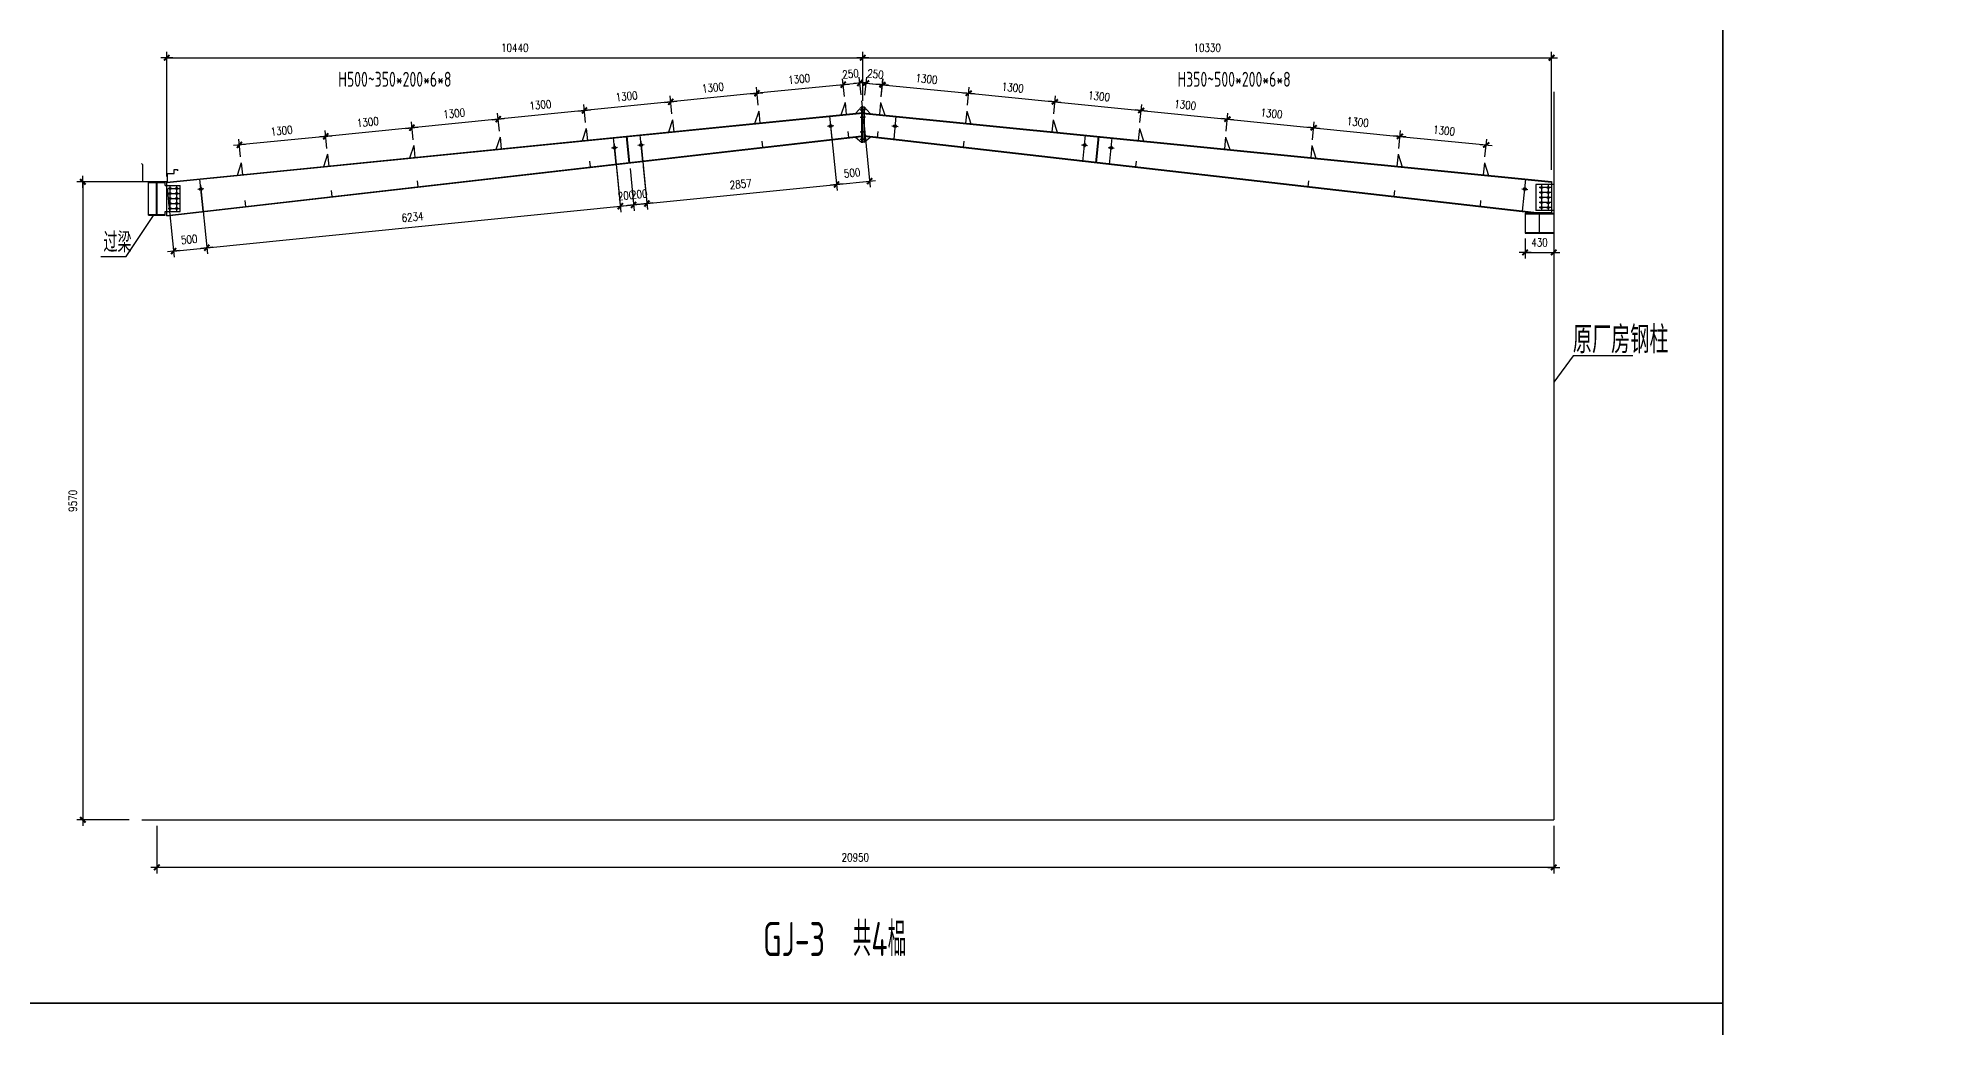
# Model space of a CAD drawing. Header units: millimetres. Extents: x 2287919 to 2522484, y -1845182 to -1736911.
# Drawn here: x 2366007 to 2394342, y -1830232 to -1815391 of the extents above; entities that cross this region are included whole.
import ezdxf

# ---------------------------------------------------------------- set-up
doc = ezdxf.new("R2010")
doc.units = ezdxf.units.MM
doc.header["$LTSCALE"] = 1000
doc.header["$PDMODE"] = 34
doc.styles.add('DIM_FONT', font='simplex.shx', dxfattribs={"width": 0.8, "bigfont": 'hztxt.shx'})
doc.styles.add('hz', font='gbenor.shx', dxfattribs={"width": 0.75, "height": 100, "bigfont": 'gbcbig.shx'})
doc.styles.add('TSSD_Label', font='Tssdeng.shx', dxfattribs={"width": 0.7, "bigfont": 'hztxt.shx'})
doc.dimstyles.new('WGH(1)', dxfattribs={"dimscale": 1.2, "dimtxt": 100, "dimasz": 0.5, "dimexe": 75, "dimexo": 75, "dimgap": 75, "dimtad": 1, "dimdec": 0, "dimzin": 0, "dimdsep": 46, "dimtxsty": 'DIM_FONT', "dimblk1": '_DIMX', "dimblk2": '_DIMX', "dimsah": 1, "dimcen": 0.09, "dimclrd": 3, "dimclre": 3, "dimclrt": 7, "dimadec": 0, "dimazin": 0, "dimtfac": 1, "dimtdec": 0, "dimtix": 1, "dimtmove": 2, "dimatfit": 3, "dimldrblk": '_DIMX', "dimfxl": 1, "dimtolj": 1, "dimtzin": 0, "dimarcsym": 0})

# ---------------------------------------------------------------- blocks, each defined once
blk = doc.blocks.new('_DIMX')
blk.add_line((-150, 0), (150, 0))
at = {"const_width": 50}
blk.add_lwpolyline([(-70, -70), (70, 70)], dxfattribs=at)
blk = doc.blocks.new('*D136')
at = {"color": 3, "lineweight": -2}
for p, q in [((2367792, -1827212), (2367792, -1827925)), ((2388742, -1827212), (2388742, -1827925)), ((2388741, -1827835), (2367793, -1827835))]:
    blk.add_line(p, q, dxfattribs=at)
at = {"layer": 'Defpoints', "color": 0}
for p in [(2367792, -1827122), (2388742, -1827122), (2367792, -1827835)]:
    blk.add_point(p, dxfattribs=at)
at = {"color": 3, "lineweight": -2, "xscale": 0.6, "yscale": 0.6, "zscale": 0.6, "rotation": 180}
blk.add_blockref('_DIMX', (2367792, -1827835), dxfattribs=at)
at = {"color": 3, "lineweight": -2, "xscale": 0.6, "yscale": 0.6, "zscale": 0.6}
blk.add_blockref('_DIMX', (2388742, -1827835), dxfattribs=at)
at = {"color": 7, "insert": (2378267, -1827685), "char_height": 120, "attachment_point": 5, "style": 'DIM_FONT'}
blk.add_mtext('\\A1;20950', dxfattribs=at)
blk = doc.blocks.new('*D81')
at = {"color": 3, "lineweight": -2}
for p, q in [((2378379, -1816337), (2378379, -1815600)), ((2378380, -1815690), (2388708, -1815690)), ((2388709, -1817372), (2388709, -1815600))]:
    blk.add_line(p, q, dxfattribs=at)
at = {"layer": 'Defpoints', "color": 0}
for p in [(2388709, -1815690), (2378379, -1816427), (2388709, -1817462)]:
    blk.add_point(p, dxfattribs=at)
at = {"color": 3, "lineweight": -2, "xscale": 0.6, "yscale": 0.6, "zscale": 0.6, "rotation": 180}
blk.add_blockref('_DIMX', (2378379, -1815690), dxfattribs=at)
at = {"color": 3, "lineweight": -2, "xscale": 0.6, "yscale": 0.6, "zscale": 0.6}
blk.add_blockref('_DIMX', (2388709, -1815690), dxfattribs=at)
at = {"color": 7, "insert": (2383544, -1815540), "char_height": 120, "attachment_point": 5, "style": 'DIM_FONT'}
blk.add_mtext('\\A1;10330', dxfattribs=at)
blk = doc.blocks.new('*D72')
at = {"color": 3, "lineweight": -2}
for p, q in [((2367940, -1817470), (2367940, -1815600)), ((2367941, -1815690), (2378379, -1815690)), ((2378379, -1816337), (2378379, -1815600))]:
    blk.add_line(p, q, dxfattribs=at)
at = {"layer": 'Defpoints', "color": 0}
for p in [(2378379, -1815690), (2378379, -1816427), (2367940, -1817560)]:
    blk.add_point(p, dxfattribs=at)
at = {"color": 3, "lineweight": -2, "xscale": 0.6, "yscale": 0.6, "zscale": 0.6, "rotation": 180}
blk.add_blockref('_DIMX', (2367940, -1815690), dxfattribs=at)
at = {"color": 3, "lineweight": -2, "xscale": 0.6, "yscale": 0.6, "zscale": 0.6}
blk.add_blockref('_DIMX', (2378379, -1815690), dxfattribs=at)
at = {"color": 7, "insert": (2373160, -1815540), "char_height": 120, "attachment_point": 5, "style": 'DIM_FONT'}
blk.add_mtext('\\A1;10440', dxfattribs=at)
blk = doc.blocks.new('*D82')
at = {"color": 3, "lineweight": -2}
for p, q in [((2378104, -1816273), (2378077, -1816004)), ((2378353, -1816248), (2378326, -1815979)), ((2378085, -1816094), (2378085, -1816094)), ((2378335, -1816069), (2378086, -1816094)), ((2378335, -1816069), (2378336, -1816069))]:
    blk.add_line(p, q, dxfattribs=at)
at = {"layer": 'Defpoints', "color": 0}
for p in [(2378086, -1816094), (2378113, -1816363), (2378362, -1816338)]:
    blk.add_point(p, dxfattribs=at)
at = {"color": 3, "lineweight": -2, "xscale": 0.6, "yscale": 0.6, "zscale": 0.6}
for p, rotation in [((2378335, -1816069), 185.7037500528559), ((2378086, -1816094), 5.703750052855903)]:
    blk.add_blockref('_DIMX', p, dxfattribs=dict(at, rotation=rotation))
at = {"color": 7, "insert": (2378195, -1815932), "char_height": 120, "attachment_point": 5, "rotation": 5.7038, "style": 'DIM_FONT'}
blk.add_mtext('\\A1;250', dxfattribs=at)
blk = doc.blocks.new('*D83')
at = {"color": 3, "lineweight": -2}
for p, q in [((2378408, -1816249), (2378438, -1815980)), ((2378427, -1816069), (2378427, -1816069)), ((2378428, -1816069), (2378676, -1816098)), ((2378656, -1816277), (2378687, -1816008)), ((2378677, -1816098), (2378678, -1816098))]:
    blk.add_line(p, q, dxfattribs=at)
at = {"layer": 'Defpoints', "color": 0}
for p in [(2378676, -1816098), (2378397, -1816338), (2378646, -1816366)]:
    blk.add_point(p, dxfattribs=at)
at = {"color": 3, "lineweight": -2, "xscale": 0.6, "yscale": 0.6, "zscale": 0.6}
for p, rotation in [((2378428, -1816069), 353.4813647160325), ((2378676, -1816098), 173.4813647160325)]:
    blk.add_blockref('_DIMX', p, dxfattribs=dict(at, rotation=rotation))
at = {"color": 7, "insert": (2378569, -1815935), "char_height": 120, "attachment_point": 5, "rotation": 353.4814, "style": 'DIM_FONT'}
blk.add_mtext('\\A1;250', dxfattribs=at)
blk = doc.blocks.new('*D84')
at = {"color": 3, "lineweight": -2}
for p, q in [((2367577, -1817552), (2366592, -1817552)), ((2366682, -1817553), (2366682, -1827122)), ((2367377, -1827122), (2366592, -1827122))]:
    blk.add_line(p, q, dxfattribs=at)
at = {"layer": 'Defpoints', "color": 0}
for p in [(2367667, -1817552), (2366682, -1827122), (2367467, -1827122)]:
    blk.add_point(p, dxfattribs=at)
at = {"color": 3, "lineweight": -2, "xscale": 0.6, "yscale": 0.6, "zscale": 0.6}
for p, rotation in [((2366682, -1817552), 90), ((2366682, -1827122), 270)]:
    blk.add_blockref('_DIMX', p, dxfattribs=dict(at, rotation=rotation))
at = {"color": 7, "insert": (2366532, -1822337), "char_height": 120, "attachment_point": 5, "rotation": 90, "style": 'DIM_FONT'}
blk.add_mtext('\\A1;9570', dxfattribs=at)
blk = doc.blocks.new('*D85')
at = {"color": 3, "lineweight": -2}
for p, q in [((2378104, -1816273), (2378077, -1816004)), ((2376810, -1816403), (2376783, -1816133)), ((2378085, -1816094), (2376793, -1816223))]:
    blk.add_line(p, q, dxfattribs=at)
at = {"layer": 'Defpoints', "color": 0}
for p in [(2376792, -1816223), (2376819, -1816492), (2378113, -1816363)]:
    blk.add_point(p, dxfattribs=at)
at = {"color": 3, "lineweight": -2, "xscale": 0.6, "yscale": 0.6, "zscale": 0.6}
for p, rotation in [((2376792, -1816223), 185.7037500528465), ((2378086, -1816094), 5.703750052846503)]:
    blk.add_blockref('_DIMX', p, dxfattribs=dict(at, rotation=rotation))
at = {"color": 7, "insert": (2377424, -1816009), "char_height": 120, "attachment_point": 5, "rotation": 5.7038, "style": 'DIM_FONT'}
blk.add_mtext('\\A1;1300', dxfattribs=at)
blk = doc.blocks.new('*D86')
at = {"color": 3, "lineweight": -2}
for p, q in [((2375517, -1816532), (2375490, -1816263)), ((2376792, -1816223), (2375499, -1816352)), ((2376810, -1816403), (2376783, -1816133))]:
    blk.add_line(p, q, dxfattribs=at)
at = {"layer": 'Defpoints', "color": 0}
for p in [(2375499, -1816352), (2376819, -1816492), (2375526, -1816621)]:
    blk.add_point(p, dxfattribs=at)
at = {"color": 3, "lineweight": -2, "xscale": 0.6, "yscale": 0.6, "zscale": 0.6}
for p, rotation in [((2375499, -1816352), 185.7037500649834), ((2376792, -1816223), 5.703750064983436)]:
    blk.add_blockref('_DIMX', p, dxfattribs=dict(at, rotation=rotation))
at = {"color": 7, "insert": (2376131, -1816138), "char_height": 120, "attachment_point": 5, "rotation": 5.7038, "style": 'DIM_FONT'}
blk.add_mtext('\\A1;1300', dxfattribs=at)
blk = doc.blocks.new('*D87')
at = {"color": 3, "lineweight": -2}
for p, q in [((2375517, -1816532), (2375490, -1816263)), ((2374223, -1816661), (2374196, -1816392)), ((2375498, -1816352), (2374206, -1816481))]:
    blk.add_line(p, q, dxfattribs=at)
at = {"layer": 'Defpoints', "color": 0}
for p in [(2374205, -1816481), (2374232, -1816750), (2375526, -1816621)]:
    blk.add_point(p, dxfattribs=at)
at = {"color": 3, "lineweight": -2, "xscale": 0.6, "yscale": 0.6, "zscale": 0.6}
for p, rotation in [((2375499, -1816352), 5.703750064983436), ((2374205, -1816481), 185.7037500649834)]:
    blk.add_blockref('_DIMX', p, dxfattribs=dict(at, rotation=rotation))
at = {"color": 7, "insert": (2374837, -1816268), "char_height": 120, "attachment_point": 5, "rotation": 5.7038, "style": 'DIM_FONT'}
blk.add_mtext('\\A1;1300', dxfattribs=at)
blk = doc.blocks.new('*D88')
at = {"color": 3, "lineweight": -2}
for p, q in [((2372930, -1816790), (2372903, -1816521)), ((2374205, -1816482), (2372912, -1816611)), ((2374223, -1816661), (2374196, -1816392))]:
    blk.add_line(p, q, dxfattribs=at)
at = {"layer": 'Defpoints', "color": 0}
for p in [(2372912, -1816611), (2374232, -1816750), (2372939, -1816880)]:
    blk.add_point(p, dxfattribs=at)
at = {"color": 3, "lineweight": -2, "xscale": 0.6, "yscale": 0.6, "zscale": 0.6}
for p, rotation in [((2372912, -1816611), 185.7037500649834), ((2374205, -1816481), 5.703750064983436)]:
    blk.add_blockref('_DIMX', p, dxfattribs=dict(at, rotation=rotation))
at = {"color": 7, "insert": (2373544, -1816397), "char_height": 120, "attachment_point": 5, "rotation": 5.7038, "style": 'DIM_FONT'}
blk.add_mtext('\\A1;1300', dxfattribs=at)
blk = doc.blocks.new('*D89')
at = {"color": 3, "lineweight": -2}
for p, q in [((2372930, -1816790), (2372903, -1816521)), ((2371636, -1816919), (2371609, -1816650)), ((2372911, -1816611), (2371619, -1816740))]:
    blk.add_line(p, q, dxfattribs=at)
at = {"layer": 'Defpoints', "color": 0}
for p in [(2371618, -1816740), (2371645, -1817009), (2372939, -1816880)]:
    blk.add_point(p, dxfattribs=at)
at = {"color": 3, "lineweight": -2, "xscale": 0.6, "yscale": 0.6, "zscale": 0.6}
for p, rotation in [((2372912, -1816611), 5.703750064983436), ((2371618, -1816740), 185.7037500649834)]:
    blk.add_blockref('_DIMX', p, dxfattribs=dict(at, rotation=rotation))
at = {"color": 7, "insert": (2372250, -1816526), "char_height": 120, "attachment_point": 5, "rotation": 5.7038, "style": 'DIM_FONT'}
blk.add_mtext('\\A1;1300', dxfattribs=at)
blk = doc.blocks.new('*D90')
at = {"color": 3, "lineweight": -2}
for p, q in [((2370342, -1817049), (2370316, -1816779)), ((2371617, -1816740), (2370325, -1816869)), ((2371636, -1816919), (2371609, -1816650))]:
    blk.add_line(p, q, dxfattribs=at)
at = {"layer": 'Defpoints', "color": 0}
for p in [(2370325, -1816869), (2370351, -1817138), (2371645, -1817009)]:
    blk.add_point(p, dxfattribs=at)
at = {"color": 3, "lineweight": -2, "xscale": 0.6, "yscale": 0.6, "zscale": 0.6}
for p, rotation in [((2370325, -1816869), 185.7037500649834), ((2371618, -1816740), 5.703750064983436)]:
    blk.add_blockref('_DIMX', p, dxfattribs=dict(at, rotation=rotation))
at = {"color": 7, "insert": (2370956, -1816655), "char_height": 120, "attachment_point": 5, "rotation": 5.7038, "style": 'DIM_FONT'}
blk.add_mtext('\\A1;1300', dxfattribs=at)
blk = doc.blocks.new('*D91')
at = {"color": 3, "lineweight": -2}
for p, q in [((2370342, -1817049), (2370316, -1816779)), ((2369049, -1817178), (2369022, -1816909)), ((2370324, -1816869), (2369032, -1816998))]:
    blk.add_line(p, q, dxfattribs=at)
at = {"layer": 'Defpoints', "color": 0}
for p in [(2369031, -1816998), (2370351, -1817138), (2369058, -1817267)]:
    blk.add_point(p, dxfattribs=at)
at = {"color": 3, "lineweight": -2, "xscale": 0.6, "yscale": 0.6, "zscale": 0.6}
for p, rotation in [((2370325, -1816869), 5.703750064983436), ((2369031, -1816998), 185.7037500649834)]:
    blk.add_blockref('_DIMX', p, dxfattribs=dict(at, rotation=rotation))
at = {"color": 7, "insert": (2369663, -1816784), "char_height": 120, "attachment_point": 5, "rotation": 5.7038, "style": 'DIM_FONT'}
blk.add_mtext('\\A1;1300', dxfattribs=at)
blk = doc.blocks.new('*D92')
at = {"color": 3, "lineweight": -2}
for p, q in [((2378655, -1816273), (2378682, -1816004)), ((2378674, -1816094), (2379966, -1816223)), ((2379949, -1816403), (2379975, -1816133))]:
    blk.add_line(p, q, dxfattribs=at)
at = {"layer": 'Defpoints', "color": 0}
for p in [(2379967, -1816223), (2378646, -1816363), (2379940, -1816492)]:
    blk.add_point(p, dxfattribs=at)
at = {"color": 3, "lineweight": -2, "xscale": 0.6, "yscale": 0.6, "zscale": 0.6}
for p, rotation in [((2378673, -1816094), 174.2962499471535), ((2379967, -1816223), 354.2962499471535)]:
    blk.add_blockref('_DIMX', p, dxfattribs=dict(at, rotation=rotation))
at = {"color": 7, "insert": (2379335, -1816009), "char_height": 120, "attachment_point": 5, "rotation": 354.2962, "style": 'DIM_FONT'}
blk.add_mtext('\\A1;1300', dxfattribs=at)
blk = doc.blocks.new('*D93')
at = {"color": 3, "lineweight": -2}
for p, q in [((2379949, -1816403), (2379975, -1816133)), ((2379967, -1816223), (2381259, -1816352)), ((2381242, -1816532), (2381269, -1816263))]:
    blk.add_line(p, q, dxfattribs=at)
at = {"layer": 'Defpoints', "color": 0}
for p in [(2379940, -1816492), (2381260, -1816352), (2381233, -1816621)]:
    blk.add_point(p, dxfattribs=at)
at = {"color": 3, "lineweight": -2, "xscale": 0.6, "yscale": 0.6, "zscale": 0.6}
for p, rotation in [((2379967, -1816223), 174.2962499350166), ((2381260, -1816352), 354.2962499350166)]:
    blk.add_blockref('_DIMX', p, dxfattribs=dict(at, rotation=rotation))
at = {"color": 7, "insert": (2380628, -1816138), "char_height": 120, "attachment_point": 5, "rotation": 354.2962, "style": 'DIM_FONT'}
blk.add_mtext('\\A1;1300', dxfattribs=at)
blk = doc.blocks.new('*D94')
at = {"color": 3, "lineweight": -2}
for p, q in [((2381242, -1816532), (2381269, -1816263)), ((2381261, -1816352), (2382553, -1816481)), ((2382536, -1816661), (2382563, -1816392))]:
    blk.add_line(p, q, dxfattribs=at)
at = {"layer": 'Defpoints', "color": 0}
for p in [(2382554, -1816481), (2381233, -1816621), (2382527, -1816750)]:
    blk.add_point(p, dxfattribs=at)
at = {"color": 3, "lineweight": -2, "xscale": 0.6, "yscale": 0.6, "zscale": 0.6}
for p, rotation in [((2381260, -1816352), 174.2962499350166), ((2382554, -1816481), 354.2962499350166)]:
    blk.add_blockref('_DIMX', p, dxfattribs=dict(at, rotation=rotation))
at = {"color": 7, "insert": (2381922, -1816268), "char_height": 120, "attachment_point": 5, "rotation": 354.2962, "style": 'DIM_FONT'}
blk.add_mtext('\\A1;1300', dxfattribs=at)
blk = doc.blocks.new('*D95')
at = {"color": 3, "lineweight": -2}
for p, q in [((2382536, -1816661), (2382563, -1816392)), ((2382554, -1816482), (2383847, -1816611)), ((2383829, -1816790), (2383856, -1816521))]:
    blk.add_line(p, q, dxfattribs=at)
at = {"layer": 'Defpoints', "color": 0}
for p in [(2382527, -1816750), (2383847, -1816611), (2383820, -1816880)]:
    blk.add_point(p, dxfattribs=at)
at = {"color": 3, "lineweight": -2, "xscale": 0.6, "yscale": 0.6, "zscale": 0.6}
for p, rotation in [((2382554, -1816481), 174.2962499350166), ((2383847, -1816611), 354.2962499350166)]:
    blk.add_blockref('_DIMX', p, dxfattribs=dict(at, rotation=rotation))
at = {"color": 7, "insert": (2383215, -1816397), "char_height": 120, "attachment_point": 5, "rotation": 354.2962, "style": 'DIM_FONT'}
blk.add_mtext('\\A1;1300', dxfattribs=at)
blk = doc.blocks.new('*D96')
at = {"color": 3, "lineweight": -2}
for p, q in [((2383829, -1816790), (2383856, -1816521)), ((2383848, -1816611), (2385140, -1816740)), ((2385123, -1816919), (2385150, -1816650))]:
    blk.add_line(p, q, dxfattribs=at)
at = {"layer": 'Defpoints', "color": 0}
for p in [(2385141, -1816740), (2383820, -1816880), (2385114, -1817009)]:
    blk.add_point(p, dxfattribs=at)
at = {"color": 3, "lineweight": -2, "xscale": 0.6, "yscale": 0.6, "zscale": 0.6}
for p, rotation in [((2383847, -1816611), 174.2962499350166), ((2385141, -1816740), 354.2962499350166)]:
    blk.add_blockref('_DIMX', p, dxfattribs=dict(at, rotation=rotation))
at = {"color": 7, "insert": (2384509, -1816526), "char_height": 120, "attachment_point": 5, "rotation": 354.2962, "style": 'DIM_FONT'}
blk.add_mtext('\\A1;1300', dxfattribs=at)
blk = doc.blocks.new('*D97')
at = {"color": 3, "lineweight": -2}
for p, q in [((2385123, -1816919), (2385150, -1816650)), ((2385141, -1816740), (2386434, -1816869)), ((2386416, -1817049), (2386443, -1816779))]:
    blk.add_line(p, q, dxfattribs=at)
at = {"layer": 'Defpoints', "color": 0}
for p in [(2385114, -1817009), (2386407, -1817138), (2386434, -1816869)]:
    blk.add_point(p, dxfattribs=at)
at = {"color": 3, "lineweight": -2, "xscale": 0.6, "yscale": 0.6, "zscale": 0.6}
for p, rotation in [((2385141, -1816740), 174.2962499350166), ((2386434, -1816869), 354.2962499350166)]:
    blk.add_blockref('_DIMX', p, dxfattribs=dict(at, rotation=rotation))
at = {"color": 7, "insert": (2385802, -1816655), "char_height": 120, "attachment_point": 5, "rotation": 354.2962, "style": 'DIM_FONT'}
blk.add_mtext('\\A1;1300', dxfattribs=at)
blk = doc.blocks.new('*D98')
at = {"color": 3, "lineweight": -2}
for p, q in [((2386416, -1817049), (2386443, -1816779)), ((2386435, -1816869), (2387727, -1816998)), ((2387710, -1817178), (2387737, -1816909))]:
    blk.add_line(p, q, dxfattribs=at)
at = {"layer": 'Defpoints', "color": 0}
for p in [(2386407, -1817138), (2387728, -1816998), (2387701, -1817267)]:
    blk.add_point(p, dxfattribs=at)
at = {"color": 3, "lineweight": -2, "xscale": 0.6, "yscale": 0.6, "zscale": 0.6}
for p, rotation in [((2386434, -1816869), 174.2962499350166), ((2387728, -1816998), 354.2962499350166)]:
    blk.add_blockref('_DIMX', p, dxfattribs=dict(at, rotation=rotation))
at = {"color": 7, "insert": (2387096, -1816784), "char_height": 120, "attachment_point": 5, "rotation": 354.2962, "style": 'DIM_FONT'}
blk.add_mtext('\\A1;1300', dxfattribs=at)
blk = doc.blocks.new('*D496')
at = {"color": 3, "lineweight": -2}
for p, q in [((2388312, -1818401), (2388312, -1818700)), ((2388742, -1818401), (2388742, -1818700)), ((2388313, -1818610), (2388741, -1818610))]:
    blk.add_line(p, q, dxfattribs=at)
at = {"layer": 'Defpoints', "color": 0}
for p in [(2388312, -1818311), (2388742, -1818311), (2388742, -1818610)]:
    blk.add_point(p, dxfattribs=at)
at = {"color": 3, "lineweight": -2, "xscale": 0.6, "yscale": 0.6, "zscale": 0.6, "rotation": 180}
blk.add_blockref('_DIMX', (2388312, -1818610), dxfattribs=at)
at = {"color": 3, "lineweight": -2, "xscale": 0.6, "yscale": 0.6, "zscale": 0.6}
blk.add_blockref('_DIMX', (2388742, -1818610), dxfattribs=at)
at = {"color": 7, "insert": (2388527, -1818460), "char_height": 120, "attachment_point": 5, "style": 'DIM_FONT'}
blk.add_mtext('\\A1;430', dxfattribs=at)
blk = doc.blocks.new('*D498')
at = {"color": 3, "lineweight": -2}
for p, q in [((2367949, -1817650), (2368052, -1818679)), ((2368446, -1817600), (2368550, -1818629)), ((2368044, -1818590), (2368540, -1818540))]:
    blk.add_line(p, q, dxfattribs=at)
at = {"layer": 'Defpoints', "color": 0}
for p in [(2367940, -1817560), (2368437, -1817510), (2368541, -1818540)]:
    blk.add_point(p, dxfattribs=at)
at = {"color": 3, "lineweight": -2, "xscale": 0.6, "yscale": 0.6, "zscale": 0.6}
for p, rotation in [((2368043, -1818590), 185.7379140179033), ((2368541, -1818540), 5.737914017903273)]:
    blk.add_blockref('_DIMX', p, dxfattribs=dict(at, rotation=rotation))
at = {"color": 7, "insert": (2368277, -1818416), "char_height": 120, "attachment_point": 5, "rotation": 5.7379, "style": 'DIM_FONT'}
blk.add_mtext('\\A1;500', dxfattribs=at)
blk = doc.blocks.new('*D499')
at = {"color": 3, "lineweight": -2}
for p, q in [((2374650, -1816980), (2374753, -1818006)), ((2368446, -1817600), (2368550, -1818629)), ((2368542, -1818540), (2374743, -1817917))]:
    blk.add_line(p, q, dxfattribs=at)
at = {"layer": 'Defpoints', "color": 0}
for p in [(2374641, -1816891), (2368437, -1817510), (2374744, -1817917)]:
    blk.add_point(p, dxfattribs=at)
at = {"color": 3, "lineweight": -2, "xscale": 0.6, "yscale": 0.6, "zscale": 0.6}
for p, rotation in [((2374744, -1817917), 5.737914017903261), ((2368541, -1818540), 185.7379140179033)]:
    blk.add_blockref('_DIMX', p, dxfattribs=dict(at, rotation=rotation))
at = {"color": 7, "insert": (2371627, -1818079), "char_height": 120, "attachment_point": 5, "rotation": 5.7379, "style": 'DIM_FONT'}
blk.add_mtext('\\A1;6234', dxfattribs=at)
blk = doc.blocks.new('*D500')
at = {"color": 3, "lineweight": -2}
for p, q in [((2374689, -1817374), (2374752, -1818006)), ((2374888, -1817351), (2374951, -1817986)), ((2374743, -1817917), (2374742, -1817917)), ((2374743, -1817917), (2374942, -1817897)), ((2374943, -1817897), (2374944, -1817897))]:
    blk.add_line(p, q, dxfattribs=at)
at = {"layer": 'Defpoints', "color": 0}
for p in [(2374680, -1817284), (2374879, -1817261), (2374942, -1817897)]:
    blk.add_point(p, dxfattribs=at)
at = {"color": 3, "lineweight": -2, "xscale": 0.6, "yscale": 0.6, "zscale": 0.6}
for p, rotation in [((2374743, -1817917), 5.737914017903298), ((2374942, -1817897), 185.7379140179033)]:
    blk.add_blockref('_DIMX', p, dxfattribs=dict(at, rotation=rotation))
at = {"color": 7, "insert": (2374828, -1817757), "char_height": 120, "attachment_point": 5, "rotation": 5.7379, "style": 'DIM_FONT'}
blk.add_mtext('\\A1;200', dxfattribs=at)
blk = doc.blocks.new('*D501')
at = {"color": 3, "lineweight": -2}
for p, q in [((2374888, -1817351), (2374951, -1817986)), ((2375086, -1817328), (2375150, -1817966)), ((2374942, -1817897), (2374941, -1817897)), ((2374942, -1817897), (2375141, -1817877)), ((2375142, -1817877), (2375143, -1817877))]:
    blk.add_line(p, q, dxfattribs=at)
at = {"layer": 'Defpoints', "color": 0}
for p in [(2374879, -1817261), (2375077, -1817239), (2375141, -1817877)]:
    blk.add_point(p, dxfattribs=at)
at = {"color": 3, "lineweight": -2, "xscale": 0.6, "yscale": 0.6, "zscale": 0.6}
for p, rotation in [((2374942, -1817897), 5.737914017903298), ((2375141, -1817877), 185.7379140179033)]:
    blk.add_blockref('_DIMX', p, dxfattribs=dict(at, rotation=rotation))
at = {"color": 7, "insert": (2375027, -1817737), "char_height": 120, "attachment_point": 5, "rotation": 5.7379, "style": 'DIM_FONT'}
blk.add_mtext('\\A1;200', dxfattribs=at)
blk = doc.blocks.new('*D502')
at = {"color": 3, "lineweight": -2}
for p, q in [((2377891, -1816656), (2377994, -1817680)), ((2375048, -1816940), (2375151, -1817966)), ((2375142, -1817877), (2377984, -1817591))]:
    blk.add_line(p, q, dxfattribs=at)
at = {"layer": 'Defpoints', "color": 0}
for p in [(2377882, -1816567), (2375039, -1816851), (2377985, -1817591)]:
    blk.add_point(p, dxfattribs=at)
at = {"color": 3, "lineweight": -2, "xscale": 0.6, "yscale": 0.6, "zscale": 0.6}
for p, rotation in [((2377985, -1817591), 5.737914017903261), ((2375142, -1817877), 185.7379140179033)]:
    blk.add_blockref('_DIMX', p, dxfattribs=dict(at, rotation=rotation))
at = {"color": 7, "insert": (2376548, -1817585), "char_height": 120, "attachment_point": 5, "rotation": 5.7379, "style": 'DIM_FONT'}
blk.add_mtext('\\A1;2857', dxfattribs=at)
blk = doc.blocks.new('*D503')
at = {"color": 3, "lineweight": -2}
for p, q in [((2377891, -1816656), (2377994, -1817680)), ((2378388, -1816607), (2378491, -1817630)), ((2377985, -1817591), (2378482, -1817541))]:
    blk.add_line(p, q, dxfattribs=at)
at = {"layer": 'Defpoints', "color": 0}
for p in [(2377882, -1816567), (2378379, -1816517), (2378482, -1817541)]:
    blk.add_point(p, dxfattribs=at)
at = {"color": 3, "lineweight": -2, "xscale": 0.6, "yscale": 0.6, "zscale": 0.6}
for p, rotation in [((2377985, -1817591), 185.7379140179033), ((2378482, -1817541), 5.737914017903261)]:
    blk.add_blockref('_DIMX', p, dxfattribs=dict(at, rotation=rotation))
at = {"color": 7, "insert": (2378219, -1817417), "char_height": 120, "attachment_point": 5, "rotation": 5.7379, "style": 'DIM_FONT'}
blk.add_mtext('\\A1;500', dxfattribs=at)

msp = doc.modelspace()

# ---------------------------------------------------------------- linework, layer by layer
for p, q in [((2388741.9, -1816203.7), (2388741.9, -1827122.2)), ((2378379.4, -1816517.2), (2367939.9, -1817559.8)), ((2378380.2, -1816525.1), (2367939.9, -1817567.9)), ((2376819.2, -1816492.1), (2376757.5, -1816679.2)), ((2376819.2, -1816492.1), (2376837.1, -1816671.2)), ((2378112.8, -1816362.9), (2378051.1, -1816550)), ((2378112.8, -1816362.9), (2378130.7, -1816542)), ((2378361.4, -1816427.2), (2378271.4, -1816527.9)), ((2378361.5, -1816338), (2378379.4, -1816517.2)), ((2378378.6, -1816525.1), (2388708.9, -1817556.9)), ((2378379.4, -1816517.2), (2388708.9, -1817548.9)), ((2378379.4, -1816517.2), (2388708.9, -1817548.9)), ((2378397.4, -1816427.2), (2378487.4, -1816527.9)), ((2378646.1, -1816362.9), (2378628.2, -1816542)), ((2378646.1, -1816362.9), (2378707.8, -1816550)), ((2379939.7, -1816492.1), (2379921.8, -1816671.2)), ((2379939.7, -1816492.1), (2380001.4, -1816679.2)), ((2374232.1, -1816750.5), (2374170.4, -1816937.6)), ((2374232.1, -1816750.5), (2374250, -1816929.6)), ((2375525.7, -1816621.3), (2375463.9, -1816808.4)), ((2375525.7, -1816621.3), (2375543.5, -1816800.4)), ((2377942.6, -1816711.5), (2377851, -1816720.7)), ((2377910.7, -1816703.7), (2377880.8, -1816706.6)), ((2377912.8, -1816725.6), (2377883, -1816728.5)), ((2377893.7, -1816685.3), (2377899.9, -1816747)), ((2378156, -1816795.6), (2378164.9, -1816885.1)), ((2378602.9, -1816795.6), (2378593.9, -1816885.1)), ((2378816.3, -1816711.5), (2378907.8, -1816720.7)), ((2378846, -1816725.6), (2378875.9, -1816728.5)), ((2378848.2, -1816703.7), (2378878.1, -1816706.6)), ((2378865.1, -1816685.3), (2378859, -1816747)), ((2381233.2, -1816621.3), (2381215.3, -1816800.4)), ((2381233.2, -1816621.3), (2381294.9, -1816808.4)), ((2382526.8, -1816750.5), (2382508.9, -1816929.6)), ((2382526.8, -1816750.5), (2382588.5, -1816937.6)), ((2367939.9, -1818055.8), (2378361.4, -1816862.6)), ((2367939.9, -1818063.8), (2378361.4, -1816870.7)), ((2370351.4, -1817138.1), (2370289.7, -1817325.2)), ((2370351.4, -1817138.1), (2370369.3, -1817317.2)), ((2371645, -1817008.9), (2371583.3, -1817196)), ((2371645, -1817008.9), (2371662.9, -1817188)), ((2372938.5, -1816879.7), (2372876.8, -1817066.8)), ((2372938.5, -1816879.7), (2372956.4, -1817058.8)), ((2374701.3, -1817035.3), (2374609.7, -1817044.4)), ((2374669.4, -1817027.4), (2374639.5, -1817030.4)), ((2374671.5, -1817049.3), (2374641.7, -1817052.3)), ((2374652.4, -1817009), (2374658.6, -1817070.7)), ((2374874.5, -1817269.8), (2374834.6, -1816871.2)), ((2374884.4, -1817268.8), (2374844.6, -1816870.2)), ((2375099.3, -1816995.5), (2375007.8, -1817004.7)), ((2375067.4, -1816987.7), (2375037.5, -1816990.6)), ((2375069.6, -1817009.5), (2375039.7, -1817012.5)), ((2375050.5, -1816969.2), (2375056.6, -1817030.9)), ((2376864.3, -1816943.5), (2376873.3, -1817033)), ((2378271.4, -1816881), (2378361.4, -1816957.2)), ((2388441.9, -1818012.6), (2378397.4, -1816862.6)), ((2388441.9, -1818020.7), (2378397.4, -1816870.7)), ((2378397.4, -1816957.2), (2378487.4, -1816881)), ((2379894.6, -1816943.5), (2379885.6, -1817033)), ((2381659.6, -1816995.5), (2381751.1, -1817004.7)), ((2381689.3, -1817009.5), (2381719.2, -1817012.5)), ((2381691.5, -1816987.7), (2381721.4, -1816990.6)), ((2381708.4, -1816969.2), (2381702.3, -1817030.9)), ((2381874.5, -1817268.8), (2381914.3, -1816870.2)), ((2381884.4, -1817269.8), (2381924.2, -1816871.2)), ((2382057.6, -1817035.3), (2382149.1, -1817044.4)), ((2382087.3, -1817049.3), (2382117.2, -1817052.3)), ((2382089.5, -1817027.4), (2382119.4, -1817030.4)), ((2382106.4, -1817009), (2382100.3, -1817070.7)), ((2383820.3, -1816879.7), (2383802.5, -1817058.8)), ((2383820.3, -1816879.7), (2383882.1, -1817066.8)), ((2385113.9, -1817008.9), (2385096, -1817188)), ((2385113.9, -1817008.9), (2385175.6, -1817196)), ((2386407.5, -1817138.1), (2386389.6, -1817317.2)), ((2386407.5, -1817138.1), (2386469.2, -1817325.2)), ((2369057.8, -1817267.3), (2368996.1, -1817454.4)), ((2369057.8, -1817267.3), (2369075.7, -1817446.4)), ((2374280.9, -1817239.2), (2374289.9, -1817328.8)), ((2382478, -1817239.2), (2382469, -1817328.8)), ((2387701, -1817267.3), (2387683.1, -1817446.4)), ((2387701, -1817267.3), (2387762.8, -1817454.4)), ((2367666.9, -1817552.2), (2367916.9, -1817552.2)), ((2367666.9, -1818052.2), (2367666.9, -1817552.2)), ((2367666.9, -1817562.2), (2367916.9, -1817562.2)), ((2367787.9, -1818042.2), (2367787.9, -1817562.2)), ((2367791.9, -1818042.2), (2367791.9, -1817562.2)), ((2367795.9, -1818042.2), (2367795.9, -1817562.2)), ((2367916.9, -1817607.2), (2367916.9, -1817552.2)), ((2367939.9, -1818063.8), (2367939.9, -1817559.8)), ((2367959.9, -1817652.2), (2368139.9, -1817652.2)), ((2367989.9, -1817997.2), (2367989.9, -1817607.2)), ((2368089.9, -1817997.2), (2368089.9, -1817607.2)), ((2368498.1, -1817654.8), (2368406.6, -1817664)), ((2368466.2, -1817647), (2368436.4, -1817650)), ((2368468.4, -1817668.9), (2368438.5, -1817671.8)), ((2368449.3, -1817628.6), (2368455.5, -1817690.3)), ((2370405.8, -1817682.9), (2370414.8, -1817772.4)), ((2371697.5, -1817535), (2371706.5, -1817624.6)), ((2385061.4, -1817535), (2385052.4, -1817624.6)), ((2386353.1, -1817682.9), (2386344.1, -1817772.4)), ((2388260.7, -1817654.8), (2388352.3, -1817664)), ((2388290.5, -1817668.9), (2388320.3, -1817671.8)), ((2388292.7, -1817647), (2388322.5, -1817650)), ((2388309.6, -1817628.6), (2388303.4, -1817690.3)), ((2388706.9, -1817635.1), (2388522.6, -1817635.1)), ((2388531.9, -1817635.1), (2388581.9, -1817635.1)), ((2388556.9, -1817610.1), (2388556.9, -1817660.1)), ((2388556.9, -1817685.1), (2388556.9, -1817735.1)), ((2388631.9, -1817635.1), (2388681.9, -1817635.1)), ((2388656.9, -1817610.1), (2388656.9, -1817660.1)), ((2388656.9, -1817685.1), (2388656.9, -1817735.1)), ((2388708.9, -1817548.9), (2388708.9, -1818020.7)), ((2388741.9, -1817590.1), (2388741.9, -1817980.1)), ((2367959.9, -1817727.2), (2368139.9, -1817727.2)), ((2367959.9, -1817802.2), (2368139.9, -1817802.2)), ((2367959.9, -1817877.2), (2368139.9, -1817877.2)), ((2367959.9, -1817952.2), (2368139.9, -1817952.2)), ((2369114.1, -1817830.8), (2369123.1, -1817920.3)), ((2387644.8, -1817830.8), (2387635.8, -1817920.3)), ((2388706.9, -1817710.1), (2388522.6, -1817710.1)), ((2388706.9, -1817785.1), (2388522.6, -1817785.1)), ((2388706.9, -1817860.1), (2388522.6, -1817860.1)), ((2388706.9, -1817935.1), (2388522.6, -1817935.1)), ((2388531.9, -1817710.1), (2388581.9, -1817710.1)), ((2388531.9, -1817785.1), (2388581.9, -1817785.1)), ((2388531.9, -1817860.1), (2388581.9, -1817860.1)), ((2388531.9, -1817935.1), (2388581.9, -1817935.1)), ((2388556.9, -1817760.1), (2388556.9, -1817810.1)), ((2388556.9, -1817835.1), (2388556.9, -1817885.1)), ((2388556.9, -1817910.1), (2388556.9, -1817960.1)), ((2388631.9, -1817710.1), (2388681.9, -1817710.1)), ((2388631.9, -1817785.1), (2388681.9, -1817785.1)), ((2388631.9, -1817865.1), (2388681.9, -1817865.1)), ((2388631.9, -1817935.1), (2388681.9, -1817935.1)), ((2388656.9, -1817760.1), (2388656.9, -1817810.1)), ((2388656.9, -1817840.1), (2388656.9, -1817890.1)), ((2388656.9, -1817910.1), (2388656.9, -1817960.1)), ((2367333.2, -1818669.6), (2367751.8, -1818042.2)), ((2367666.9, -1818042.2), (2367916.9, -1818042.2)), ((2367666.9, -1818052.2), (2367916.9, -1818052.2)), ((2367666.9, -1818052.2), (2367916.9, -1818052.2)), ((2367916.9, -1818052.2), (2367916.9, -1817997.2)), ((2388311.9, -1818020.7), (2388741.9, -1818020.7)), ((2388311.9, -1818020.7), (2388311.9, -1818320.7)), ((2388311.9, -1818030.7), (2388741.9, -1818030.7)), ((2388441.9, -1818012.6), (2388708.9, -1818012.6)), ((2388441.9, -1818020.7), (2388708.9, -1818020.7)), ((2388525.4, -1818310.7), (2388525.4, -1818030.7)), ((2388311.9, -1818310.7), (2388741.9, -1818310.7)), ((2388311.9, -1818320.7), (2388741.9, -1818320.7)), ((2366951.6, -1818669.6), (2367333.2, -1818669.6)), ((2389031.6, -1820161.9), (2388741.9, -1820556.5)), ((2389929.5, -1820161.9), (2389031.6, -1820161.9)), ((2367566.9, -1827122.2), (2388741.9, -1827122.2))]:
    msp.add_line(p, q)
at = {"color": 1}
for p, q in [((2377881.9, -1816566.8), (2377916.5, -1816913.6)), ((2378877, -1816566.8), (2378842.3, -1816913.6)), ((2375078.4, -1817249.5), (2375038.6, -1816850.8)), ((2381680.4, -1817249.5), (2381720.2, -1816850.8)), ((2374680.4, -1817289.2), (2374640.6, -1816890.6)), ((2374879.4, -1817269.3), (2374839.6, -1816870.7)), ((2381879.4, -1817269.3), (2381919.3, -1816870.7)), ((2382078.4, -1817289.2), (2382118.3, -1816890.6)), ((2368485.7, -1817993.2), (2368437.5, -1817510.2)), ((2388273.2, -1817993.2), (2388321.4, -1817510.2))]:
    msp.add_line(p, q, dxfattribs=at)
at = {"color": 2}
for p, q in [((2378339.4, -1816472.2), (2378408.5, -1816472.2)), ((2378419.5, -1816472.2), (2378350.4, -1816472.2)), ((2378379.4, -1816427.2), (2378361.4, -1816427.2)), ((2378361.4, -1816427.2), (2378361.4, -1816957.2)), ((2378379.4, -1816517.2), (2378379.4, -1816427.2)), ((2378379.4, -1816517.2), (2378379.4, -1816427.2)), ((2378379.4, -1816427.2), (2378397.4, -1816427.2)), ((2378379.4, -1816957.2), (2378379.4, -1816517.2)), ((2378379.4, -1816957.2), (2378379.4, -1816517.2)), ((2378397.4, -1816427.2), (2378397.4, -1816957.2)), ((2378339.4, -1816582.2), (2378408.5, -1816582.2)), ((2378339.4, -1816802.2), (2378408.5, -1816802.2)), ((2378419.5, -1816582.2), (2378350.4, -1816582.2)), ((2378419.5, -1816802.2), (2378350.4, -1816802.2)), ((2378339.4, -1816912.2), (2378408.5, -1816912.2)), ((2378419.5, -1816912.2), (2378350.4, -1816912.2)), ((2378361.4, -1816957.2), (2378379.4, -1816957.2)), ((2378397.4, -1816957.2), (2378379.4, -1816957.2)), ((2388556.9, -1817590.1), (2388556.9, -1817980.1)), ((2388656.9, -1817590.1), (2388656.9, -1817980.1))]:
    msp.add_line(p, q, dxfattribs=at)
at = {"color": 6}
for p, q in [((2367581.9, -1817297.2), (2367559.7, -1817277)), ((2367581.9, -1817547.2), (2367581.9, -1817297.2)), ((2368051.9, -1817427.2), (2368051.9, -1817367.2)), ((2368051.9, -1817367.2), (2368101.9, -1817367.2)), ((2368101.9, -1817367.2), (2368101.9, -1817387.2)), ((2367581.9, -1817547.2), (2367951.9, -1817547.2)), ((2367916.9, -1817607.2), (2368139.9, -1817607.2)), ((2367951.9, -1817547.2), (2367951.9, -1817427.2)), ((2367951.9, -1817427.2), (2368051.9, -1817427.2)), ((2368139.9, -1817997.2), (2368139.9, -1817607.2)), ((2388471.9, -1817590.1), (2388471.9, -1817980.1)), ((2388741.9, -1817590.1), (2388471.9, -1817590.1)), ((2388741.9, -1817590.1), (2388475.9, -1817590.1)), ((2388741.9, -1817980.1), (2388471.9, -1817980.1)), ((2367916.9, -1817997.2), (2368139.9, -1817997.2))]:
    msp.add_line(p, q, dxfattribs=at)
for points in [[(2391278.3, -1799252), (2394773.9, -1799252), (2394773.9, -1845182.2), (2391278.3, -1845182.2)], [(2365560.4, -1814562.1), (2391278.3, -1814562.1), (2391278.3, -1829872.1), (2365560.4, -1829872.1)], [(2365560.4, -1829872.1), (2391278.3, -1829872.1), (2391278.3, -1845182.2), (2365560.4, -1845182.2)]]:
    msp.add_lwpolyline(points, close=True)
for centre in [(2367989.9, -1817652.2), (2368089.9, -1817652.2), (2388556.9, -1817635.1), (2388556.9, -1817710.1), (2388656.9, -1817635.1), (2388656.9, -1817710.1), (2367989.9, -1817727.2), (2367989.9, -1817802.2), (2367989.9, -1817877.2), (2367989.9, -1817952.2), (2368089.9, -1817727.2), (2368089.9, -1817802.2), (2368089.9, -1817877.2), (2368089.9, -1817952.2), (2388556.9, -1817785.1), (2388556.9, -1817860.1), (2388556.9, -1817935.1), (2388656.9, -1817785.1), (2388656.9, -1817865.1), (2388656.9, -1817935.1)]:
    msp.add_circle(centre, 15)
for centre, start, end in [((2377881.9, -1816717.6), 95.70375, 275.70416), ((2377911.7, -1816714.6), 275.70442, 95.70375), ((2378847.1, -1816714.6), 84.29625, 264.29558), ((2378877, -1816717.6), 264.29584, 84.29625), ((2374640.6, -1817041.3), 95.70375, 275.70416), ((2374670.4, -1817038.4), 275.70442, 95.70375), ((2375038.6, -1817001.6), 95.70375, 275.70416), ((2375068.5, -1816998.6), 275.70442, 95.70375), ((2381690.4, -1816998.6), 84.29625, 264.29558), ((2381720.3, -1817001.6), 264.29584, 84.29625), ((2382088.4, -1817038.4), 84.29625, 264.29558), ((2382118.3, -1817041.3), 264.29584, 84.29625), ((2368437.4, -1817660.9), 95.70375, 275.70416), ((2368467.3, -1817657.9), 275.70442, 95.70375), ((2388291.6, -1817657.9), 84.29625, 264.29558), ((2388321.4, -1817660.9), 264.29584, 84.29625)]:
    msp.add_arc(centre, 11, start, end)

# ---------------------------------------------------------------- texts
at = {"color": 0, "style": 'TSSD_Label', "width": 0.7}
for s, p in [('H500~350*200*6*8', (2370512.9, -1816125.2)), ('H350~500*200*6*8', (2383098.4, -1816125.2))]:
    msp.add_text(s, height=224.347, dxfattribs=at).set_placement(p)
at = {"lineweight": -3, "style": 'TSSD_Label', "width": 0.7}
for s, height, p in [('过梁', 301.77, (2366991.1, -1818610.5)), ('原厂房钢柱', 410.26, (2389027.2, -1820124.1))]:
    msp.add_text(s, height=height, dxfattribs=at).set_placement(p)
at = {"lineweight": -3, "insert": (2376883.7, -1828653.8), "char_height": 512.1, "attachment_point": 1, "style": 'hz'}
msp.add_mtext_dynamic_manual_height_columns('GJ-3  共4榀', width=1506.743, gutter_width=12.5, heights=[336], dxfattribs=at).dxf.set("width", 6429.978)

# ---------------------------------------------------------------- dimensions: what is measured, and where the dimension line sits
for base, p1, p2, picture, middle in [((2378379.4383898, -1815690), (2367939.9383898, -1817560.1450084), (2378379.4383898, -1816427.1546586), '*D72', (2373159.6883898, -1815540)), ((2388708.9383898, -1815690), (2378379.4383898, -1816427.1546586), (2388708.9383898, -1817462.1546586), '*D81', (2383544.1883898, -1815540)), ((2367791.9, -1827834.7), (2388741.9, -1827122.2), (2367791.9, -1827122.2), '*D136', (2378266.9, -1827684.7))]:
    dim = msp.add_linear_dim(base=base, p1=p1, p2=p2, dimstyle='WGH(1)')
    dim.commit()
    dim.dimension.update_dxf_attribs({"geometry": picture, "text_midpoint": middle})
for p1, p2, distance, picture, middle in [((2378112.8, -1816362.9), (2376819.2, -1816492.1), -270.4, '*D85', (2377424.2, -1816009.2)), ((2378361.5, -1816338), (2378112.8, -1816362.9), -270.4, '*D82', (2378195.4, -1815932.2)), ((2378397.3, -1816338), (2378645.7, -1816366.4), 270.4, '*D83', (2378569.3, -1815934.6)), ((2378646.1, -1816362.9), (2379939.7, -1816492.1), 270.4, '*D92', (2379334.7, -1816009.2)), ((2367939.9, -1817560.1), (2368437.5, -1817510.2), -1034.9, '*D498', (2368277.2, -1818415.6)), ((2388311.9, -1818310.7), (2388741.9, -1818310.7), -299.3, '*D496', (2388526.9, -1818460))]:
    dim = msp.add_aligned_dim(p1=p1, p2=p2, distance=distance, dimstyle='WGH(1)')
    dim.commit()
    dim.dimension.update_dxf_attribs({"geometry": picture, "text_midpoint": middle})
for base, p1, p2, angle, picture, middle in [((2374205.2, -1816481.4), (2375525.7, -1816621.3), (2374232.1, -1816750.5), 5.70375, '*D87', (2374837.1, -1816267.6)), ((2375498.8, -1816352.2), (2376819.2, -1816492.1), (2375525.7, -1816621.3), 5.70375, '*D86', (2376130.7, -1816138.4)), ((2381260.1, -1816352.2), (2379939.7, -1816492.1), (2381233.2, -1816621.3), 174.29625, '*D93', (2380628.2, -1816138.4)), ((2382553.7, -1816481.4), (2381233.2, -1816621.3), (2382526.8, -1816750.5), 174.29625, '*D94', (2381921.8, -1816267.6)), ((2370324.5, -1816869), (2371645, -1817008.9), (2370351.4, -1817138.1), 5.70375, '*D90', (2370956.4, -1816655.2)), ((2371618.1, -1816739.8), (2372938.5, -1816879.7), (2371645, -1817008.9), 5.70375, '*D89', (2372250, -1816526)), ((2372911.7, -1816610.6), (2374232.1, -1816750.5), (2372938.5, -1816879.7), 5.70375, '*D88', (2373543.5, -1816396.8)), ((2377984.8, -1817590.9), (2375038.6, -1816850.8), (2377881.9, -1816566.8), 185.73791, '*D502', (2376548.3, -1817584.5)), ((2378482.3, -1817540.9), (2377881.9, -1816566.8), (2378379.4, -1816517.2), 185.73791, '*D503', (2378218.6, -1817416.7)), ((2383847.2, -1816610.6), (2382526.8, -1816750.5), (2383820.3, -1816879.7), 174.29625, '*D95', (2383215.3, -1816396.8)), ((2385140.8, -1816739.8), (2383820.3, -1816879.7), (2385113.9, -1817008.9), 174.29625, '*D96', (2384508.9, -1816526)), ((2386434.3, -1816869), (2385113.9, -1817008.9), (2386407.5, -1817138.1), 174.29625, '*D97', (2385802.5, -1816655.2)), ((2369031, -1816998.2), (2370351.4, -1817138.1), (2369057.8, -1817267.3), 5.70375, '*D91', (2369662.8, -1816784.4)), ((2387727.9, -1816998.2), (2386407.5, -1817138.1), (2387701, -1817267.3), 174.29625, '*D98', (2387096, -1816784.4)), ((2374743.7, -1817916.6), (2368437.5, -1817510.2), (2374640.6, -1816890.6), 185.73791, '*D499', (2371627.3, -1818079)), ((2374942.5, -1817896.6), (2374679.9, -1817284.1), (2374878.6, -1817261.4), 185.73791, '*D500', (2374828, -1817757.4)), ((2375141.5, -1817876.6), (2374878.6, -1817261.4), (2375077.4, -1817238.6), 185.73791, '*D501', (2375027, -1817737.4)), ((2366681.8, -1827122.2), (2367666.9, -1817552.2), (2367466.9, -1827122.2), 90, '*D84', (2366531.8, -1822337.2))]:
    dim = msp.add_linear_dim(base=base, p1=p1, p2=p2, angle=angle, dimstyle='WGH(1)')
    dim.commit()
    dim.dimension.update_dxf_attribs({"geometry": picture, "text_midpoint": middle})

doc.saveas('drawing.dxf')
